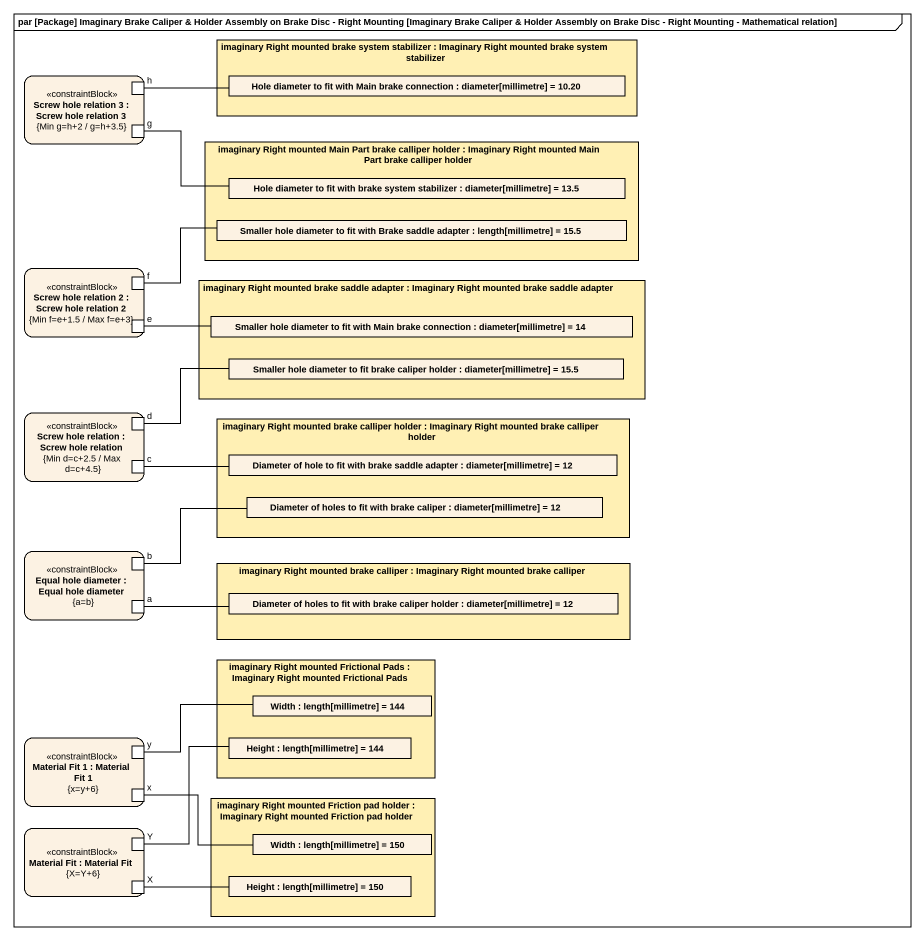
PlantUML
@startuml
mainframe par [Package] Imaginary Brake Caliper & Holder Assembly on Brake Disc - Right Mounting [Imaginary Brake Caliper & Holder Assembly on Brake Disc - Right Mounting - Mathematical relation]
rectangle "imaginary Right mounted brake system stabilizer : Imaginary Right mounted brake system stabilizer" as imaginary_Right_mounted #FFF0B4 {
  rectangle "Hole diameter to fit with Main brake connection : diameter[millimetre] = 10.20" as Hole_diameter_to_fit_with
}
rectangle "Screw hole relation 3 : Screw hole relation 3\n{Min g=h+2 / g=h+3.5}" as Screw_hole_relation_3 <<constraintBlock>> {
  port h
  port g
}
rectangle "imaginary Right mounted Main Part brake calliper holder : Imaginary Right mounted Main Part brake calliper holder" as imaginary_Right_mounted_2 #FFF0B4 {
  rectangle "Hole diameter to fit with brake system stabilizer : diameter[millimetre] = 13.5" as Hole_diameter_to_fit_with_2
  rectangle "Smaller hole diameter to fit with Brake saddle adapter : length[millimetre] = 15.5" as Smaller_hole_diameter_to
}
rectangle "Screw hole relation 2 : Screw hole relation 2\n{Min f=e+1.5 / Max f=e+3}" as Screw_hole_relation_2 <<constraintBlock>> {
  port f
  port e
}
rectangle "imaginary Right mounted brake saddle adapter : Imaginary Right mounted brake saddle adapter" as imaginary_Right_mounted_3 #FFF0B4 {
  rectangle "Smaller hole diameter to fit with Main brake connection : diameter[millimetre] = 14" as Smaller_hole_diameter_to_2
  rectangle "Smaller hole diameter to fit brake caliper holder : diameter[millimetre] = 15.5" as Smaller_hole_diameter_to_3
}
rectangle "Screw hole relation : Screw hole relation\n{Min d=c+2.5 / Max d=c+4.5}" as Screw_hole_relation <<constraintBlock>> {
  port d
  port c
}
rectangle "imaginary Right mounted brake calliper holder : Imaginary Right mounted brake calliper holder" as imaginary_Right_mounted_4 #FFF0B4 {
  rectangle "Diameter of hole to fit with brake saddle adapter : diameter[millimetre] = 12" as Diameter_of_hole_to_fit
  rectangle "Diameter of holes to fit with brake caliper : diameter[millimetre] = 12" as Diameter_of_holes_to_fit
}
rectangle "Equal hole diameter : Equal hole diameter\n{a=b}" as Equal_hole_diameter <<constraintBlock>> {
  port b
  port a
}
rectangle "imaginary Right mounted brake calliper : Imaginary Right mounted brake calliper" as imaginary_Right_mounted_5 #FFF0B4 {
  rectangle "Diameter of holes to fit with brake caliper holder : diameter[millimetre] = 12" as Diameter_of_holes_to_fit_2
}
rectangle "imaginary Right mounted Frictional Pads : Imaginary Right mounted Frictional Pads" as imaginary_Right_mounted_6 #FFF0B4 {
  rectangle "Width : length[millimetre] = 144" as Width
  rectangle "Height : length[millimetre] = 144" as Height
}
rectangle "Material Fit 1 : Material Fit 1\n{x=y+6}" as Material_Fit_1 <<constraintBlock>> {
  port y
  port "x" as x_
}
rectangle "Material Fit : Material Fit\n{X=Y+6}" as Material_Fit <<constraintBlock>> {
  port Y
  port "X" as X_
}
rectangle "imaginary Right mounted Friction pad holder : Imaginary Right mounted Friction pad holder" as imaginary_Right_mounted_7 #FFF0B4 {
  rectangle "Width : length[millimetre] = 150" as Width_2
  rectangle "Height : length[millimetre] = 150" as Height_2
}
h -right- Hole_diameter_to_fit_with
g -right- Hole_diameter_to_fit_with_2
f -right- Smaller_hole_diameter_to
e -right- Smaller_hole_diameter_to_2
d -right- Smaller_hole_diameter_to_3
c -right- Diameter_of_hole_to_fit
b -right- Diameter_of_holes_to_fit
a -right- Diameter_of_holes_to_fit_2
y -right- Width
x_ -right- Width_2
Y -right- Height
X_ -right- Height_2
@enduml
